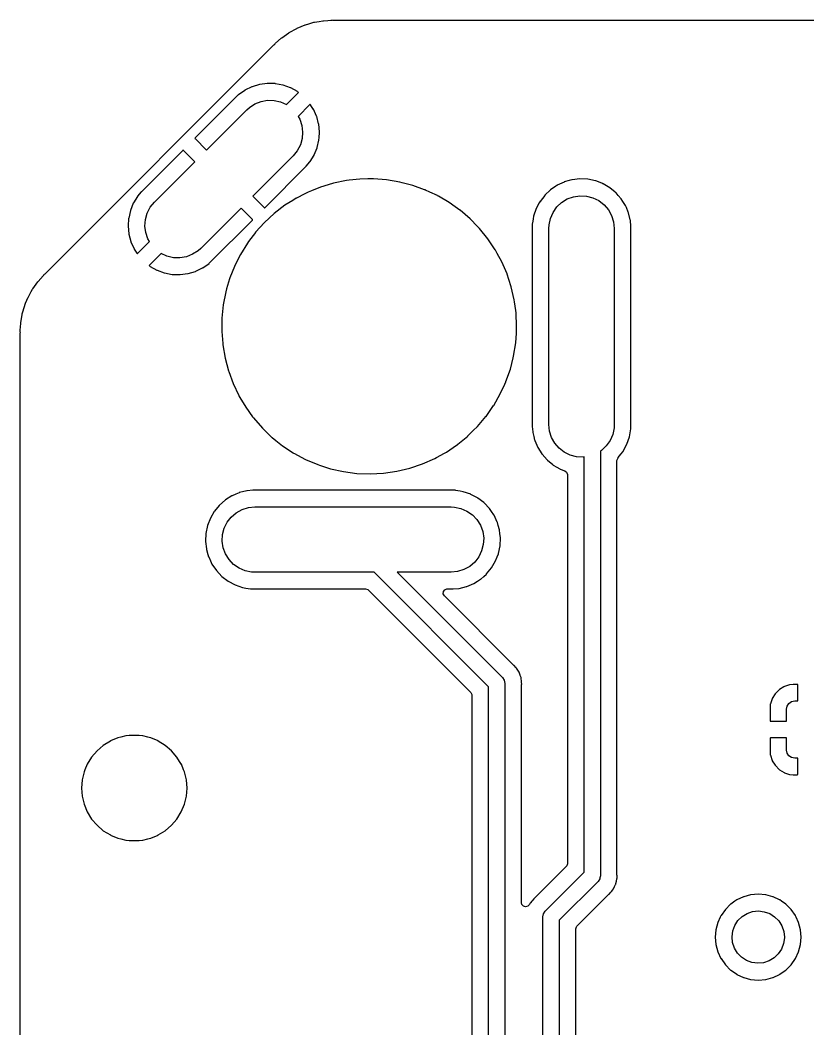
# Model space of a CAD drawing. Extents: x 132 to 182, y -154 to -53.
# Drawn here: x 132.36 to 156.46, y -84.09 to -53.23 of the extents above; entities that cross this region are included whole.
import ezdxf

# ---------------------------------------------------------------- set-up
doc = ezdxf.new("R2010")
doc.units = 0
doc.layers.add('BLACK', color=7, linetype='CONTINUOUS')

msp = doc.modelspace()

# ---------------------------------------------------------------- linework, layer by layer
at = {"layer": 'BLACK', "linetype": 'CONTINUOUS'}
for p, q in [((140.953, -53.4195), (141.076, -53.3688)), ((141.076, -53.3688), (141.089, -53.3641)), ((141.089, -53.3641), (141.188, -53.3358)), ((141.188, -53.3358), (141.344, -53.2907)), ((141.344, -53.2907), (141.358, -53.2875)), ((141.358, -53.2875), (141.504, -53.2626)), ((141.504, -53.2626), (141.619, -53.2431)), ((141.619, -53.2431), (141.633, -53.2415)), ((141.633, -53.2415), (141.768, -53.234)), ((141.768, -53.234), (141.863, -53.2286)), ((141.863, -53.2286), (141.89, -53.2299)), ((141.89, -53.2299), (141.899, -53.2314)), ((141.899, -53.2314), (141.908, -53.2302)), ((141.908, -53.2302), (141.931, -53.2273)), ((141.908, -53.2302), (141.908, -53.2302)), ((141.931, -53.2273), (141.947, -53.2262)), ((141.947, -53.2262), (172.856, -53.2262)), ((140.358, -53.7657), (140.574, -53.6122)), ((140.574, -53.6122), (140.586, -53.6047)), ((140.586, -53.6047), (140.818, -53.4764)), ((140.818, -53.4764), (140.831, -53.4703)), ((140.831, -53.4703), (140.953, -53.4195)), ((133.116, -60.9839), (140.109, -53.9909)), ((140.109, -53.9909), (140.123, -53.9782)), ((140.123, -53.9782), (140.136, -53.9694)), ((140.136, -53.9694), (140.143, -53.9641)), ((140.143, -53.9641), (140.154, -53.9497)), ((140.154, -53.9497), (140.17, -53.9325)), ((140.17, -53.9325), (140.347, -53.7745)), ((140.347, -53.7745), (140.358, -53.7657)), ((139.676, -55.1955), (139.453, -55.2627)), ((139.686, -55.1933), (139.676, -55.1955)), ((139.916, -55.1626), (139.686, -55.1933)), ((139.926, -55.1621), (139.916, -55.1626)), ((140.159, -55.1685), (139.926, -55.1621)), ((140.169, -55.1696), (140.159, -55.1685)), ((140.397, -55.2132), (140.169, -55.1696)), ((140.407, -55.2159), (140.397, -55.2132)), ((140.625, -55.2954), (140.407, -55.2159)), ((139.009, -55.5311), (137.712, -56.8282)), ((139.011, -55.5291), (139.009, -55.5311)), ((139.029, -55.5131), (139.011, -55.5291)), ((139.035, -55.5081), (139.029, -55.5131)), ((139.226, -55.3734), (139.035, -55.5081)), ((139.235, -55.3683), (139.226, -55.3734)), ((139.444, -55.2664), (139.235, -55.3683)), ((139.453, -55.2627), (139.444, -55.2664)), ((140.504, -55.8096), (140.861, -55.4533)), ((140.634, -55.2996), (140.625, -55.2954)), ((140.837, -55.4131), (140.634, -55.2996)), ((140.846, -55.4187), (140.837, -55.4131)), ((140.86, -55.4298), (140.846, -55.4187)), ((140.868, -55.4404), (140.86, -55.4298)), ((140.861, -55.4533), (140.868, -55.4404)), ((139.371, -55.8956), (139.54, -55.7849)), ((139.54, -55.7849), (139.728, -55.7105)), ((139.728, -55.7105), (139.927, -55.6754)), ((139.927, -55.6754), (140.129, -55.6811)), ((140.129, -55.6811), (140.326, -55.7272)), ((140.326, -55.7272), (140.504, -55.8096)), ((141.221, -55.8111), (140.86, -56.1722)), ((141.231, -55.8065), (141.221, -55.8111)), ((141.242, -55.8157), (141.231, -55.8065)), ((141.326, -55.9443), (141.242, -55.8157)), ((138.059, -57.2002), (139.293, -55.9656)), ((139.293, -55.9656), (139.371, -55.8956)), ((141.331, -55.9531), (141.326, -55.9443)), ((141.425, -56.1656), (141.331, -55.9531)), ((140.86, -56.1722), (140.91, -56.2565)), ((140.91, -56.2565), (140.975, -56.4478)), ((140.975, -56.4478), (141, -56.6483)), ((141.429, -56.1751), (141.425, -56.1656)), ((141.488, -56.3999), (141.429, -56.1751)), ((141.49, -56.4099), (141.488, -56.3999)), ((141.512, -56.6413), (141.49, -56.4099)), ((141, -56.6483), (140.984, -56.8498)), ((141.502, -56.8259), (141.513, -56.6514)), ((141.513, -56.6514), (141.512, -56.6413)), ((137.712, -56.8282), (137.705, -56.8422)), ((137.705, -56.8422), (137.705, -56.844)), ((137.705, -56.844), (137.709, -56.8506)), ((137.709, -56.8506), (138.059, -57.2002)), ((140.929, -57.0441), (140.835, -57.2232)), ((140.984, -56.8498), (140.929, -57.0441)), ((141.445, -57.1202), (141.497, -56.8935)), ((141.497, -56.8935), (141.498, -56.8835)), ((141.498, -56.8835), (141.502, -56.8259)), ((137.331, -57.2098), (136.064, -58.4762)), ((137.337, -57.2056), (137.331, -57.2098)), ((137.339, -57.2054), (137.337, -57.2056)), ((137.353, -57.2131), (137.339, -57.2054)), ((137.699, -57.5595), (137.353, -57.2131)), ((140.707, -57.3799), (139.473, -58.6145)), ((140.835, -57.2232), (140.707, -57.3799)), ((141.23, -57.5534), (141.35, -57.3545)), ((141.35, -57.3545), (141.355, -57.3455)), ((141.355, -57.3455), (141.442, -57.1299)), ((141.442, -57.1299), (141.445, -57.1202)), ((136.465, -58.7941), (137.699, -57.5595)), ((139.842, -58.9641), (141.108, -57.6977)), ((141.108, -57.6977), (141.111, -57.694)), ((141.111, -57.694), (141.224, -57.5616)), ((141.224, -57.5616), (141.23, -57.5534)), ((141.648, -58.3025), (141.55, -58.3317)), ((141.939, -58.2155), (141.648, -58.3025)), ((141.942, -58.2147), (141.939, -58.2155)), ((141.939, -58.2155), (141.939, -58.2155)), ((142.344, -58.1338), (141.942, -58.2147)), ((142.419, -58.1256), (142.344, -58.1338)), ((142.748, -58.0899), (142.419, -58.1256)), ((142.751, -58.0896), (142.748, -58.0899)), ((142.748, -58.0899), (142.748, -58.0899)), ((142.753, -58.0895), (142.751, -58.0896)), ((142.99, -58.0854), (142.753, -58.0895)), ((142.753, -58.0895), (142.753, -58.0895)), ((143.16, -58.0824), (142.99, -58.0854)), ((143.163, -58.0826), (143.16, -58.0824)), ((143.566, -58.1122), (143.163, -58.0826)), ((143.568, -58.1124), (143.566, -58.1122)), ((143.566, -58.1122), (143.566, -58.1122)), ((143.972, -58.1793), (143.568, -58.1124)), ((143.975, -58.18), (143.972, -58.1793)), ((144.047, -58.1988), (143.975, -58.18)), ((143.975, -58.18), (143.975, -58.18)), ((144.369, -58.2825), (144.047, -58.1988)), ((144.371, -58.2835), (144.369, -58.2825)), ((144.731, -58.4129), (144.371, -58.2835)), ((144.371, -58.2835), (144.371, -58.2835)), ((148.751, -58.3034), (148.586, -58.4157)), ((148.782, -58.2821), (148.751, -58.3034)), ((148.786, -58.2793), (148.782, -58.2821)), ((148.782, -58.2821), (148.782, -58.2821)), ((148.791, -58.2772), (148.786, -58.2793)), ((149.002, -58.1788), (148.791, -58.2772)), ((148.791, -58.2772), (148.791, -58.2772)), ((149.006, -58.1767), (149.002, -58.1788)), ((149.002, -58.1788), (149.002, -58.1788)), ((149.156, -58.1344), (149.006, -58.1767)), ((149.235, -58.112), (149.156, -58.1344)), ((149.24, -58.1106), (149.235, -58.112)), ((149.235, -58.112), (149.235, -58.112)), ((149.245, -58.11), (149.24, -58.1106)), ((149.476, -58.0833), (149.245, -58.11)), ((149.245, -58.11), (149.245, -58.11)), ((149.481, -58.0827), (149.476, -58.0833)), ((149.476, -58.0833), (149.476, -58.0833)), ((149.724, -58.0937), (149.481, -58.0827)), ((149.729, -58.0948), (149.724, -58.0937)), ((149.956, -58.1423), (149.729, -58.0948)), ((149.729, -58.0948), (149.729, -58.0948)), ((149.961, -58.1434), (149.956, -58.1423)), ((149.956, -58.1423), (149.956, -58.1423)), ((149.966, -58.1452), (149.961, -58.1434)), ((150.155, -58.2176), (149.966, -58.1452)), ((149.966, -58.1452), (149.966, -58.1452)), ((150.188, -58.2304), (150.155, -58.2176)), ((150.192, -58.2329), (150.188, -58.2304)), ((150.195, -58.2347), (150.192, -58.2329)), ((150.192, -58.2329), (150.192, -58.2329)), ((150.398, -58.3525), (150.195, -58.2347)), ((135.942, -58.6205), (135.822, -58.8194)), ((135.948, -58.6123), (135.942, -58.6205)), ((136.061, -58.4799), (135.948, -58.6123)), ((136.064, -58.4762), (136.061, -58.4799)), ((139.473, -58.6145), (139.819, -58.9609)), ((141.063, -58.538), (140.807, -58.6684)), ((141.17, -58.4838), (141.063, -58.538)), ((141.273, -58.4424), (141.17, -58.4838)), ((141.547, -58.3328), (141.273, -58.4424)), ((141.55, -58.3317), (141.547, -58.3328)), ((141.547, -58.3328), (141.547, -58.3328)), ((144.754, -58.4212), (144.731, -58.4129)), ((144.756, -58.4224), (144.754, -58.4212)), ((144.891, -58.4851), (144.756, -58.4224)), ((144.756, -58.4224), (144.756, -58.4224)), ((145.125, -58.5943), (144.891, -58.4851)), ((145.127, -58.5957), (145.125, -58.5943)), ((145.161, -58.615), (145.127, -58.5957)), ((145.127, -58.5957), (145.127, -58.5957)), ((145.479, -58.8002), (145.161, -58.615)), ((148.406, -58.5866), (148.265, -58.7714)), ((148.409, -58.5825), (148.406, -58.5866)), ((148.406, -58.5866), (148.406, -58.5866)), ((148.586, -58.4157), (148.409, -58.5825)), ((149.096, -58.6964), (149.285, -58.6266)), ((149.285, -58.6266), (149.485, -58.5964)), ((149.485, -58.5964), (149.687, -58.607)), ((149.687, -58.607), (149.883, -58.6579)), ((150.402, -58.3557), (150.398, -58.3525)), ((150.558, -58.4838), (150.402, -58.3557)), ((150.402, -58.3557), (150.402, -58.3557)), ((150.585, -58.5065), (150.558, -58.4838)), ((150.589, -58.5103), (150.585, -58.5065)), ((150.658, -58.5893), (150.589, -58.5103)), ((150.589, -58.5103), (150.589, -58.5103)), ((150.746, -58.6886), (150.658, -58.5893)), ((135.817, -58.8284), (135.73, -59.0441)), ((135.822, -58.8194), (135.817, -58.8284)), ((136.337, -58.9507), (136.465, -58.7941)), ((140.458, -58.8879), (140.133, -59.1366)), ((140.695, -58.7387), (140.458, -58.8879)), ((140.802, -58.6712), (140.695, -58.7387)), ((140.805, -58.6697), (140.802, -58.6712)), ((140.802, -58.6712), (140.802, -58.6712)), ((140.807, -58.6684), (140.805, -58.6697)), ((140.807, -58.6684), (140.807, -58.6684)), ((145.666, -58.9331), (145.479, -58.8002)), ((145.81, -59.0358), (145.666, -58.9331)), ((148.241, -58.8146), (148.147, -58.9893)), ((148.259, -58.7798), (148.241, -58.8146)), ((148.262, -58.7754), (148.259, -58.7798)), ((148.259, -58.7798), (148.259, -58.7798)), ((148.265, -58.7714), (148.262, -58.7754)), ((148.265, -58.7714), (148.265, -58.7714)), ((148.777, -58.9418), (148.924, -58.8029)), ((148.924, -58.8029), (149.096, -58.6964)), ((149.883, -58.6579), (150.064, -58.7472)), ((150.064, -58.7472), (150.224, -58.871)), ((150.224, -58.871), (150.355, -59.0245)), ((150.749, -58.6929), (150.746, -58.6886)), ((150.798, -58.7714), (150.749, -58.6929)), ((150.749, -58.6929), (150.749, -58.6929)), ((150.875, -58.894), (150.798, -58.7714)), ((150.904, -58.9609), (150.875, -58.894)), ((135.727, -59.0537), (135.676, -59.2805)), ((135.73, -59.0441), (135.727, -59.0537)), ((136.188, -59.3241), (136.243, -59.1298)), ((136.243, -59.1298), (136.337, -58.9507)), ((139.114, -58.9737), (137.879, -60.2083)), ((139.463, -59.3233), (139.114, -58.9737)), ((139.819, -58.9609), (139.833, -58.9685)), ((140.133, -59.1366), (139.831, -59.4137)), ((139.833, -58.9685), (139.835, -58.9683)), ((139.835, -58.9683), (139.842, -58.9641)), ((145.813, -59.0374), (145.81, -59.0358)), ((145.81, -59.0358), (145.81, -59.0358)), ((145.815, -59.0393), (145.813, -59.0374)), ((146.121, -59.3021), (145.815, -59.0393)), ((145.815, -59.0393), (145.815, -59.0393)), ((148.068, -59.2188), (148.054, -59.3021)), ((148.147, -58.9893), (148.068, -59.2188)), ((148.581, -59.2928), (148.661, -59.1073)), ((148.661, -59.1073), (148.777, -58.9418)), ((150.355, -59.0245), (150.453, -59.2013)), ((150.453, -59.2013), (150.514, -59.3941)), ((150.964, -59.1025), (150.904, -58.9609)), ((150.97, -59.1175), (150.964, -59.1025)), ((150.971, -59.1224), (150.97, -59.1175)), ((151.022, -59.3299), (150.971, -59.1224)), ((135.674, -59.2904), (135.659, -59.5225)), ((135.659, -59.5225), (135.66, -59.5326)), ((135.66, -59.5326), (135.682, -59.7641)), ((135.676, -59.2805), (135.674, -59.2904)), ((136.172, -59.5256), (136.188, -59.3241)), ((136.197, -59.7261), (136.172, -59.5256)), ((138.163, -60.6429), (139.46, -59.3457)), ((139.46, -59.3457), (139.468, -59.3317)), ((139.467, -59.3299), (139.463, -59.3233)), ((139.468, -59.3317), (139.467, -59.3299)), ((139.831, -59.4137), (139.556, -59.7171)), ((146.124, -59.3039), (146.121, -59.3021)), ((146.121, -59.3021), (146.121, -59.3021)), ((146.126, -59.306), (146.124, -59.3039)), ((146.35, -59.5367), (146.126, -59.306)), ((146.126, -59.306), (146.126, -59.306)), ((146.409, -59.5975), (146.35, -59.5367)), ((148.027, -59.458), (148.025, -59.4871)), ((148.025, -59.4871), (148.025, -65.6562)), ((148.031, -59.4337), (148.027, -59.458)), ((148.054, -59.3021), (148.031, -59.4337)), ((148.534, -59.5952), (148.539, -59.4907)), ((148.539, -59.4907), (148.581, -59.2928)), ((150.514, -59.3941), (150.534, -59.5952)), ((151.028, -59.3532), (151.022, -59.3299)), ((151.028, -59.3583), (151.028, -59.3532)), ((151.042, -59.5317), (151.028, -59.3583)), ((151.028, -59.3583), (151.028, -59.3583)), ((151.042, -59.5342), (151.042, -59.5317)), ((151.042, -65.7033), (151.042, -59.5342)), ((135.682, -59.7641), (135.684, -59.774)), ((135.684, -59.774), (135.744, -59.9988)), ((136.263, -59.9175), (136.197, -59.7261)), ((139.555, -59.7194), (139.344, -59.9993)), ((139.556, -59.7171), (139.555, -59.7194)), ((139.555, -59.7194), (139.555, -59.7194)), ((146.667, -59.9157), (146.409, -59.5975)), ((148.534, -65.5952), (148.534, -59.5952)), ((150.534, -59.5952), (150.534, -65.5952)), ((135.744, -59.9988), (135.747, -60.0083)), ((135.747, -60.0083), (135.841, -60.2208)), ((135.951, -60.3628), (136.312, -60.0017)), ((136.312, -60.0017), (136.263, -59.9175)), ((139.31, -60.0441), (139.094, -60.3921)), ((139.344, -59.9993), (139.31, -60.0441)), ((146.668, -59.9181), (146.667, -59.9157)), ((146.766, -60.0641), (146.668, -59.9181)), ((146.668, -59.9181), (146.668, -59.9181)), ((146.895, -60.256), (146.766, -60.0641)), ((135.841, -60.2208), (135.846, -60.2296)), ((135.846, -60.2296), (135.93, -60.3582)), ((135.93, -60.3582), (135.941, -60.3674)), ((135.941, -60.3674), (135.951, -60.3628)), ((136.668, -60.3643), (136.312, -60.7206)), ((136.846, -60.4467), (136.668, -60.3643)), ((137.043, -60.4928), (136.846, -60.4467)), ((137.444, -60.4634), (137.245, -60.4985)), ((137.632, -60.389), (137.444, -60.4634)), ((137.801, -60.2783), (137.632, -60.389)), ((137.879, -60.2083), (137.801, -60.2783)), ((139.093, -60.3947), (138.936, -60.7088)), ((139.094, -60.3921), (139.093, -60.3947)), ((139.093, -60.3947), (139.093, -60.3947)), ((146.896, -60.2585), (146.895, -60.256)), ((146.953, -60.3628), (146.896, -60.2585)), ((146.896, -60.2585), (146.896, -60.2585)), ((147.091, -60.6155), (146.953, -60.3628)), ((136.312, -60.7206), (136.305, -60.7335)), ((136.305, -60.7335), (136.312, -60.7442)), ((136.312, -60.7442), (136.326, -60.7552)), ((136.326, -60.7552), (136.335, -60.7608)), ((136.335, -60.7608), (136.538, -60.8743)), ((137.245, -60.4985), (137.043, -60.4928)), ((137.946, -60.8005), (138.137, -60.6658)), ((138.137, -60.6658), (138.143, -60.6608)), ((138.143, -60.6608), (138.161, -60.6448)), ((138.161, -60.6448), (138.163, -60.6429)), ((138.91, -60.7609), (138.774, -61.1069)), ((138.911, -60.7582), (138.91, -60.7609)), ((138.91, -60.7609), (138.91, -60.7609)), ((138.936, -60.7088), (138.911, -60.7582)), ((147.253, -60.9913), (147.091, -60.6155)), ((132.905, -61.2164), (133.058, -61.0449)), ((133.058, -61.0449), (133.078, -61.0271)), ((133.078, -61.0267), (133.085, -61.0214)), ((133.078, -61.0271), (133.078, -61.0267)), ((133.085, -61.0214), (133.105, -60.9962)), ((133.105, -60.9962), (133.116, -60.9839)), ((136.538, -60.8743), (136.547, -60.8785)), ((136.547, -60.8785), (136.765, -60.958)), ((136.765, -60.958), (136.775, -60.9607)), ((136.775, -60.9607), (137.003, -61.0043)), ((137.003, -61.0043), (137.014, -61.0054)), ((137.014, -61.0054), (137.246, -61.0119)), ((137.246, -61.0119), (137.256, -61.0113)), ((137.256, -61.0113), (137.487, -60.9806)), ((137.487, -60.9806), (137.496, -60.9784)), ((137.496, -60.9784), (137.719, -60.9112)), ((137.719, -60.9112), (137.728, -60.9076)), ((137.728, -60.9076), (137.937, -60.8056)), ((137.937, -60.8056), (137.946, -60.8005)), ((147.254, -60.994), (147.253, -60.9913)), ((147.308, -61.1594), (147.254, -60.994)), ((147.254, -60.994), (147.254, -60.994)), ((132.742, -61.4437), (132.896, -61.2274)), ((132.896, -61.2274), (132.905, -61.2164)), ((138.761, -61.1422), (138.671, -61.4495)), ((138.774, -61.1069), (138.761, -61.1395)), ((138.761, -61.1395), (138.761, -61.1422)), ((138.761, -61.1422), (138.761, -61.1422)), ((147.381, -61.3803), (147.308, -61.1594)), ((147.473, -61.7792), (147.381, -61.3803)), ((132.523, -61.888), (132.601, -61.7006)), ((132.601, -61.7006), (132.607, -61.6879)), ((132.607, -61.6879), (132.694, -61.53)), ((132.694, -61.53), (132.735, -61.4557)), ((132.735, -61.4557), (132.742, -61.4437)), ((138.647, -61.5327), (138.569, -61.9347)), ((138.671, -61.4495), (138.647, -61.5327)), ((132.421, -62.2139), (132.494, -61.959)), ((132.494, -61.959), (132.499, -61.9457)), ((132.499, -61.9457), (132.523, -61.888)), ((138.569, -61.9347), (138.528, -62.342)), ((147.482, -61.8443), (147.473, -61.7792)), ((147.519, -62.1129), (147.482, -61.8443)), ((132.373, -62.4891), (132.418, -62.2276)), ((132.418, -62.2276), (132.421, -62.2139)), ((147.529, -62.1849), (147.519, -62.1129)), ((147.547, -62.594), (147.529, -62.1849)), ((132.36, -62.7085), (132.372, -62.5032)), ((132.372, -62.5032), (132.373, -62.4891)), ((138.525, -62.594), (138.523, -62.7515)), ((138.528, -62.342), (138.525, -62.594)), ((147.546, -62.6885), (147.547, -62.594)), ((132.356, -62.8244), (132.358, -62.8051)), ((132.356, -116.772), (132.356, -62.8244)), ((132.358, -62.74), (132.36, -62.7085)), ((132.359, -62.7515), (132.358, -62.74)), ((132.358, -62.8051), (132.36, -62.7902)), ((132.359, -62.7634), (132.359, -62.7515)), ((132.362, -62.7814), (132.359, -62.7634)), ((132.36, -62.7902), (132.362, -62.7814)), ((132.36, -62.7902), (132.36, -62.7902)), ((138.523, -62.7515), (138.524, -62.7543)), ((138.524, -62.7543), (138.553, -63.1142)), ((138.524, -62.7543), (138.524, -62.7543)), ((147.519, -63.0971), (147.539, -62.8051)), ((147.539, -62.8051), (147.546, -62.6903)), ((147.546, -62.6902), (147.546, -62.6885)), ((147.546, -62.6903), (147.546, -62.6902)), ((138.553, -63.1142), (138.556, -63.1596)), ((138.556, -63.1596), (138.626, -63.5631)), ((147.455, -63.5015), (147.519, -63.0971)), ((138.626, -63.5631), (138.732, -63.9587)), ((147.355, -63.8985), (147.44, -63.5603)), ((147.44, -63.5603), (147.454, -63.5043)), ((147.454, -63.5043), (147.455, -63.5015)), ((147.454, -63.5043), (147.454, -63.5043)), ((138.732, -63.9587), (138.739, -63.9786)), ((138.739, -63.9786), (138.872, -64.3397)), ((147.219, -64.2847), (147.355, -63.8985)), ((138.872, -64.3397), (138.873, -64.343)), ((138.873, -64.343), (138.875, -64.3455)), ((138.875, -64.3455), (138.875, -64.3455)), ((138.875, -64.3455), (139.048, -64.7103)), ((147.048, -64.657), (147.182, -64.3655)), ((147.182, -64.3655), (147.217, -64.2873)), ((147.217, -64.2873), (147.219, -64.2847)), ((147.217, -64.2873), (147.217, -64.2873)), ((139.048, -64.7103), (139.049, -64.7129)), ((139.049, -64.7129), (139.062, -64.7353)), ((139.062, -64.7353), (139.227, -65.0147)), ((146.845, -65.0123), (147.048, -64.657)), ((139.227, -65.0147), (139.257, -65.0653)), ((139.257, -65.0653), (139.259, -65.0676)), ((139.259, -65.0676), (139.259, -65.0676)), ((139.259, -65.0676), (139.468, -65.3568)), ((146.673, -65.257), (146.843, -65.0147)), ((146.843, -65.0147), (146.845, -65.0123)), ((139.468, -65.3568), (139.497, -65.3974)), ((139.497, -65.3974), (139.766, -65.7065)), ((146.403, -65.5927), (146.608, -65.3499)), ((146.608, -65.3499), (146.61, -65.3478)), ((146.608, -65.3499), (146.608, -65.3499)), ((146.61, -65.3478), (146.673, -65.257)), ((139.766, -65.7065), (140.061, -65.9899)), ((146.221, -65.7836), (146.346, -65.6605)), ((146.346, -65.6605), (146.403, -65.5927)), ((148.025, -65.6562), (148.026, -65.6587)), ((148.026, -65.6587), (148.026, -65.6587)), ((148.026, -65.6587), (148.039, -65.8253)), ((148.554, -65.7963), (148.534, -65.5952)), ((150.529, -65.6997), (150.487, -65.8976)), ((150.534, -65.5952), (150.529, -65.6997)), ((151.041, -65.7324), (151.042, -65.7033)), ((140.061, -65.9899), (140.063, -65.9916)), ((140.063, -65.9916), (140.063, -65.9916)), ((140.063, -65.9916), (140.182, -66.0863)), ((145.752, -66.1963), (146.052, -65.9499)), ((146.052, -65.9498), (146.054, -65.948)), ((146.052, -65.9499), (146.052, -65.9498)), ((146.054, -65.948), (146.056, -65.946)), ((146.056, -65.946), (146.221, -65.7836)), ((146.056, -65.946), (146.056, -65.946)), ((148.039, -65.8253), (148.04, -65.8372)), ((148.04, -65.8372), (148.041, -65.8421)), ((148.041, -65.8421), (148.041, -65.8421)), ((148.041, -65.8421), (148.072, -65.9666)), ((148.072, -65.9666), (148.098, -66.0729)), ((148.615, -65.9891), (148.554, -65.7963)), ((148.713, -66.1659), (148.615, -65.9891)), ((150.487, -65.8976), (150.407, -66.0831)), ((150.921, -66.2011), (151, -65.9716)), ((151, -65.9716), (151.041, -65.7324)), ((140.182, -66.0863), (140.381, -66.2453)), ((140.381, -66.2453), (140.384, -66.2469)), ((140.384, -66.2469), (140.706, -66.4594)), ((145.399, -66.4381), (145.608, -66.2959)), ((145.608, -66.2959), (145.735, -66.2096)), ((145.735, -66.2096), (145.738, -66.2079)), ((145.735, -66.2096), (145.735, -66.2096)), ((145.738, -66.2079), (145.752, -66.1963)), ((148.098, -66.0729), (148.1, -66.0776)), ((148.1, -66.0776), (148.1, -66.0776)), ((148.1, -66.0776), (148.104, -66.0863)), ((148.104, -66.0863), (148.193, -66.2964)), ((148.193, -66.2964), (148.196, -66.3006)), ((148.196, -66.3006), (148.314, -66.4891)), ((148.844, -66.3194), (148.713, -66.1659)), ((149.004, -66.4432), (148.844, -66.3194)), ((150.291, -66.2486), (150.144, -66.3875)), ((150.407, -66.0831), (150.291, -66.2486)), ((150.806, -66.415), (150.921, -66.2011)), ((140.706, -66.4594), (140.723, -66.4707)), ((140.723, -66.4707), (140.752, -66.4865)), ((140.752, -66.4865), (141.07, -66.6566)), ((144.666, -66.8019), (145.041, -66.6366)), ((145.041, -66.6366), (145.099, -66.6045)), ((145.099, -66.6045), (145.338, -66.4721)), ((145.338, -66.4721), (145.399, -66.4381)), ((148.314, -66.4891), (148.322, -66.5018)), ((148.322, -66.5018), (148.326, -66.5056)), ((148.326, -66.5056), (148.479, -66.6801)), ((149.185, -66.5325), (149.004, -66.4432)), ((149.381, -66.5834), (149.185, -66.5325)), ((149.583, -66.594), (149.381, -66.5834)), ((149.61, -66.5899), (149.583, -66.594)), ((149.61, -79.2968), (149.61, -66.5899)), ((150.144, -66.3875), (150.11, -66.4087)), ((150.11, -66.4087), (150.11, -79.4004)), ((150.618, -66.7001), (150.639, -66.632)), ((150.639, -66.632), (150.652, -66.6156)), ((150.652, -66.6151), (150.655, -66.6113)), ((150.652, -66.6156), (150.652, -66.6151)), ((150.655, -66.6113), (150.659, -66.6079)), ((150.659, -66.6079), (150.737, -66.5056)), ((150.737, -66.5056), (150.803, -66.419)), ((150.803, -66.419), (150.806, -66.415)), ((150.803, -66.419), (150.803, -66.419)), ((141.07, -66.6566), (141.084, -66.6642)), ((141.084, -66.6642), (141.461, -66.8242)), ((141.461, -66.8242), (141.519, -66.8431)), ((141.519, -66.8431), (141.848, -66.9485)), ((141.848, -66.9485), (141.848, -66.9485)), ((141.848, -66.9485), (141.851, -66.9494)), ((141.851, -66.9494), (141.853, -66.95)), ((141.853, -66.95), (141.853, -66.95)), ((141.853, -66.95), (142.247, -67.0381)), ((143.88, -67.0274), (144.278, -66.9325)), ((144.278, -66.9325), (144.281, -66.9316)), ((144.281, -66.9315), (144.663, -66.8028)), ((144.281, -66.9316), (144.281, -66.9315)), ((144.663, -66.8028), (144.666, -66.8019)), ((144.663, -66.8028), (144.663, -66.8028)), ((148.479, -66.6801), (148.479, -66.6801)), ((148.479, -66.6801), (148.483, -66.6839)), ((148.483, -66.6839), (148.487, -66.6871)), ((148.487, -66.6871), (148.487, -66.6871)), ((148.487, -66.6871), (148.655, -66.8251)), ((148.655, -66.8251), (148.67, -66.8379)), ((148.67, -66.8379), (148.775, -66.899)), ((148.775, -66.899), (148.867, -66.9524)), ((148.867, -66.9524), (148.88, -66.96)), ((148.88, -66.96), (149.021, -67.014)), ((150.618, -79.3875), (150.618, -66.7001)), ((142.247, -67.0381), (142.247, -67.0381)), ((142.247, -67.0381), (142.25, -67.0387)), ((142.25, -67.0387), (142.656, -67.0915)), ((142.656, -67.0915), (143.066, -67.1072)), ((143.066, -67.1072), (143.068, -67.107)), ((143.068, -67.107), (143.472, -67.0859)), ((143.068, -67.107), (143.068, -67.107)), ((143.472, -67.0859), (143.474, -67.0858)), ((143.472, -67.0859), (143.472, -67.0859)), ((143.474, -67.0858), (143.477, -67.0853)), ((143.477, -67.0853), (143.877, -67.0278)), ((143.477, -67.0853), (143.477, -67.0853)), ((143.877, -67.0278), (143.88, -67.0274)), ((143.877, -67.0278), (143.877, -67.0278)), ((149.021, -67.014), (149.077, -67.0571)), ((149.077, -67.0571), (149.101, -67.1238)), ((149.101, -67.1238), (149.101, -67.1316)), ((149.101, -67.1316), (149.101, -79.034)), ((138.835, -67.7792), (138.638, -67.9032)), ((138.839, -67.7765), (138.835, -67.7792)), ((138.959, -67.7255), (138.839, -67.7765)), ((139.058, -67.6836), (138.959, -67.7255)), ((139.062, -67.6817), (139.058, -67.6836)), ((139.058, -67.6836), (139.058, -67.6836)), ((139.07, -67.6799), (139.062, -67.6817)), ((139.293, -67.625), (139.07, -67.6799)), ((139.298, -67.6238), (139.293, -67.625)), ((139.293, -67.625), (139.293, -67.625)), ((139.303, -67.6234), (139.298, -67.6238)), ((139.476, -67.6094), (139.303, -67.6234)), ((139.303, -67.6234), (139.303, -67.6234)), ((139.479, -67.6092), (139.476, -67.6094)), ((139.476, -67.6094), (139.476, -67.6094)), ((145.648, -67.6092), (139.479, -67.6092)), ((145.649, -67.6093), (145.648, -67.6092)), ((145.673, -67.6103), (145.649, -67.6093)), ((145.649, -67.6093), (145.649, -67.6093)), ((145.677, -67.6105), (145.673, -67.6103)), ((145.673, -67.6103), (145.673, -67.6103)), ((145.681, -67.6112), (145.677, -67.6105)), ((145.817, -67.6347), (145.681, -67.6112)), ((145.681, -67.6112), (145.681, -67.6112)), ((145.916, -67.6518), (145.817, -67.6347)), ((146.146, -67.7309), (145.916, -67.6518)), ((146.15, -67.7333), (146.146, -67.7309)), ((146.353, -67.8418), (146.15, -67.7333)), ((146.36, -67.8456), (146.353, -67.8418)), ((146.364, -67.8487), (146.36, -67.8456)), ((146.544, -67.9862), (146.364, -67.8487)), ((146.364, -67.8487), (146.364, -67.8487)), ((138.448, -68.0703), (138.304, -68.2463)), ((138.451, -68.0664), (138.448, -68.0703)), ((138.448, -68.0703), (138.448, -68.0703)), ((138.455, -68.0631), (138.451, -68.0664)), ((138.63, -67.9092), (138.455, -68.0631)), ((138.455, -68.0631), (138.455, -68.0631)), ((138.633, -67.9059), (138.63, -67.9092)), ((138.638, -67.9032), (138.633, -67.9059)), ((138.638, -67.9032), (138.638, -67.9032)), ((138.969, -68.2966), (139.146, -68.1986)), ((139.146, -68.1986), (139.339, -68.1381)), ((139.339, -68.1381), (139.54, -68.1177)), ((139.54, -68.1177), (145.54, -68.1177)), ((145.54, -68.1177), (145.644, -68.1232)), ((145.644, -68.1232), (145.842, -68.1645)), ((145.842, -68.1645), (146.028, -68.2448)), ((146.553, -67.993), (146.544, -67.9862)), ((146.719, -68.1694), (146.553, -67.993)), ((146.78, -68.2583), (146.719, -68.1694)), ((138.175, -68.4638), (138.088, -68.6904)), ((138.297, -68.254), (138.175, -68.4638)), ((138.304, -68.2463), (138.297, -68.254)), ((138.692, -68.5878), (138.816, -68.4281)), ((138.816, -68.4281), (138.969, -68.2966)), ((146.028, -68.2448), (146.193, -68.3607)), ((146.193, -68.3607), (146.332, -68.5076)), ((146.332, -68.5076), (146.439, -68.6793)), ((146.85, -68.3622), (146.78, -68.2583)), ((146.856, -68.3702), (146.85, -68.3622)), ((146.858, -68.3747), (146.856, -68.3702)), ((146.956, -68.5856), (146.858, -68.3747)), ((146.858, -68.3747), (146.858, -68.3747)), ((138.088, -68.6904), (138.038, -68.928)), ((138.552, -68.9647), (138.603, -68.7691)), ((138.603, -68.7691), (138.692, -68.5878)), ((146.439, -68.6793), (146.509, -68.869)), ((146.958, -68.5902), (146.956, -68.5856)), ((146.956, -68.5856), (146.956, -68.5856)), ((146.96, -68.595), (146.958, -68.5902)), ((146.985, -68.6857), (146.96, -68.595)), ((147.025, -68.8237), (146.985, -68.6857)), ((138.038, -68.928), (138.027, -69.1705)), ((138.541, -69.1666), (138.552, -68.9647)), ((146.509, -68.869), (146.539, -69.0689)), ((146.539, -69.0689), (146.528, -69.2707)), ((147.025, -68.8288), (147.025, -68.8237)), ((147.037, -68.9331), (147.025, -68.8288)), ((147.025, -68.8288), (147.025, -68.8288)), ((147.052, -69.0649), (147.037, -68.9331)), ((147.041, -69.3074), (147.052, -69.0649)), ((138.027, -69.1705), (138.028, -69.1755)), ((138.028, -69.1755), (138.028, -69.1755)), ((138.028, -69.1755), (138.054, -69.4029)), ((138.054, -69.4029), (138.055, -69.4117)), ((138.055, -69.4117), (138.057, -69.4165)), ((138.057, -69.4165), (138.057, -69.4165)), ((138.057, -69.4165), (138.102, -69.578)), ((138.571, -69.3664), (138.541, -69.1666)), ((138.641, -69.5561), (138.571, -69.3664)), ((146.528, -69.2707), (146.477, -69.4663)), ((146.993, -69.54), (147.04, -69.3123)), ((147.04, -69.3123), (147.041, -69.3074)), ((147.04, -69.3123), (147.04, -69.3123)), ((138.102, -69.578), (138.121, -69.6452)), ((138.121, -69.6452), (138.124, -69.6498)), ((138.124, -69.6498), (138.124, -69.6498)), ((138.124, -69.6498), (138.179, -69.7679)), ((138.748, -69.7278), (138.641, -69.5561)), ((138.887, -69.8747), (138.748, -69.7278)), ((146.388, -69.6476), (146.264, -69.8073)), ((146.477, -69.4663), (146.388, -69.6476)), ((146.905, -69.7716), (146.955, -69.6404)), ((146.955, -69.6404), (146.99, -69.5497)), ((146.99, -69.5497), (146.992, -69.545)), ((146.99, -69.5497), (146.99, -69.5497)), ((146.992, -69.545), (146.993, -69.54)), ((138.179, -69.7679), (138.224, -69.8652)), ((138.224, -69.8652), (138.36, -70.066)), ((139.052, -69.9906), (138.887, -69.8747)), ((139.238, -70.0709), (139.052, -69.9906)), ((145.934, -70.0368), (145.741, -70.0973)), ((146.111, -69.9389), (145.934, -70.0368)), ((146.264, -69.8073), (146.111, -69.9389)), ((146.629, -70.169), (146.783, -69.9814)), ((146.783, -69.9814), (146.905, -69.7716)), ((138.36, -70.066), (138.527, -70.2424)), ((138.527, -70.2424), (138.531, -70.2455)), ((138.531, -70.2455), (138.531, -70.2455)), ((138.531, -70.2455), (138.716, -70.3867)), ((139.435, -70.1122), (139.238, -70.0709)), ((139.54, -70.1177), (139.435, -70.1122)), ((143.186, -70.1177), (139.54, -70.1177)), ((146.689, -73.6203), (143.186, -70.1177)), ((145.54, -70.1177), (143.893, -70.1177)), ((143.893, -70.1177), (147.116, -73.34)), ((145.741, -70.0973), (145.54, -70.1177)), ((146.347, -70.3922), (146.442, -70.3322)), ((146.442, -70.3322), (146.447, -70.3295)), ((146.442, -70.3322), (146.442, -70.3322)), ((146.447, -70.3295), (146.546, -70.2417)), ((146.546, -70.2417), (146.625, -70.1724)), ((146.625, -70.1723), (146.629, -70.169)), ((146.625, -70.1724), (146.625, -70.1723)), ((138.716, -70.3867), (138.716, -70.3868)), ((138.716, -70.3868), (138.72, -70.3898)), ((138.72, -70.3898), (138.934, -70.5045)), ((138.934, -70.5045), (139.164, -70.5836)), ((139.164, -70.5836), (139.263, -70.6007)), ((139.263, -70.6007), (139.399, -70.6242)), ((139.399, -70.6242), (139.399, -70.6242)), ((139.399, -70.6242), (139.403, -70.6249)), ((139.403, -70.6249), (139.407, -70.6251)), ((139.407, -70.6251), (139.407, -70.6251)), ((139.407, -70.6251), (139.43, -70.6261)), ((139.43, -70.6261), (139.43, -70.6261)), ((139.43, -70.6261), (139.432, -70.6262)), ((139.432, -70.6262), (142.924, -70.6262)), ((142.924, -70.6262), (142.992, -70.6462)), ((142.992, -70.6462), (143.013, -70.6631)), ((143.013, -70.6631), (146.144, -73.794)), ((145.307, -70.7082), (145.35, -70.6513)), ((145.35, -70.6513), (145.416, -70.6265)), ((145.416, -70.6265), (145.425, -70.6262)), ((145.425, -70.6262), (145.601, -70.6262)), ((145.601, -70.6262), (145.603, -70.626)), ((145.603, -70.626), (145.777, -70.612)), ((145.603, -70.626), (145.603, -70.626)), ((145.777, -70.612), (145.782, -70.6116)), ((145.777, -70.612), (145.777, -70.612)), ((145.782, -70.6116), (145.787, -70.6104)), ((145.787, -70.6104), (146.013, -70.5549)), ((145.787, -70.6104), (145.787, -70.6104)), ((146.013, -70.5549), (146.018, -70.5537)), ((146.018, -70.5537), (146.022, -70.5518)), ((146.022, -70.5518), (146.236, -70.4609)), ((146.022, -70.5518), (146.022, -70.5518)), ((146.236, -70.4609), (146.241, -70.4589)), ((146.241, -70.4589), (146.347, -70.3922)), ((145.302, -70.779), (145.307, -70.7082)), ((145.336, -70.8413), (145.302, -70.779)), ((147.466, -72.9713), (145.336, -70.8413)), ((147.469, -72.9736), (147.466, -72.9713)), ((147.525, -73.0269), (147.469, -72.9736)), ((147.529, -73.033), (147.525, -73.0269)), ((147.532, -73.0363), (147.529, -73.033)), ((147.534, -73.0393), (147.532, -73.0363)), ((147.542, -73.0477), (147.534, -73.0393)), ((147.534, -73.0393), (147.534, -73.0393)), ((147.579, -73.1101), (147.542, -73.0477)), ((147.582, -73.1138), (147.579, -73.1101)), ((147.622, -73.1748), (147.582, -73.1138)), ((147.116, -73.34), (147.17, -73.4211)), ((147.17, -73.4211), (147.189, -73.5168)), ((147.624, -73.1817), (147.622, -73.1748)), ((147.627, -73.1871), (147.624, -73.1817)), ((147.63, -73.1926), (147.627, -73.1871)), ((147.633, -73.1989), (147.63, -73.1926)), ((147.636, -73.2058), (147.633, -73.1989)), ((147.656, -73.2683), (147.636, -73.2058)), ((147.636, -73.2058), (147.636, -73.2058)), ((147.657, -73.2724), (147.656, -73.2683)), ((147.682, -73.3411), (147.657, -73.2724)), ((147.683, -73.3483), (147.682, -73.3411)), ((147.684, -73.3542), (147.683, -73.3483)), ((147.686, -73.3602), (147.684, -73.3542)), ((147.688, -73.3671), (147.686, -73.3602)), ((147.688, -73.3744), (147.688, -73.3671)), ((147.694, -73.4399), (147.688, -73.3744)), ((147.694, -73.4442), (147.694, -73.4399)), ((147.697, -73.4725), (147.694, -73.4442)), ((146.689, -108.309), (146.689, -73.6203)), ((147.189, -73.5168), (147.189, -73.5168)), ((147.189, -73.5168), (147.189, -108.205)), ((147.697, -73.4805), (147.697, -73.4725)), ((147.698, -73.4907), (147.697, -73.4805)), ((147.697, -73.5838), (147.699, -73.5649)), ((147.697, -80.2305), (147.697, -73.5838)), ((147.702, -73.5434), (147.698, -73.4907)), ((147.699, -73.5649), (147.701, -73.5506)), ((147.701, -73.5506), (147.702, -73.5434)), ((147.701, -73.5506), (147.701, -73.5506)), ((155.579, -73.7121), (155.464, -73.8268)), ((155.59, -73.7031), (155.579, -73.7121)), ((155.728, -73.6178), (155.59, -73.7031)), ((155.741, -73.6116), (155.728, -73.6178)), ((155.895, -73.5601), (155.741, -73.6116)), ((155.909, -73.5573), (155.895, -73.5601)), ((156.004, -73.5473), (155.909, -73.5573)), ((156.011, -73.547), (156.004, -73.5473)), ((156.14, -73.547), (156.011, -73.547)), ((156.148, -73.5487), (156.14, -73.547)), ((156.149, -73.5499), (156.148, -73.5487)), ((156.154, -73.5651), (156.149, -73.5499)), ((156.154, -74.055), (156.154, -73.5651)), ((146.144, -73.794), (146.178, -73.8563)), ((146.178, -73.8563), (146.18, -73.8831)), ((146.18, -73.8831), (146.18, -108.242)), ((155.364, -73.9894), (155.313, -74.1437)), ((155.37, -73.9762), (155.364, -73.9894)), ((155.455, -73.8382), (155.37, -73.9762)), ((155.464, -73.8268), (155.455, -73.8382)), ((155.962, -74.074), (156.058, -74.055)), ((156.058, -74.055), (156.154, -74.055)), ((155.31, -74.1571), (155.3, -74.2514)), ((155.3, -74.2514), (155.3, -74.2579)), ((155.3, -74.2579), (155.3, -74.6579)), ((155.313, -74.1437), (155.31, -74.1571)), ((155.808, -74.305), (155.827, -74.2093)), ((155.808, -74.676), (155.808, -74.305)), ((155.827, -74.2093), (155.881, -74.1282)), ((155.881, -74.1282), (155.962, -74.074)), ((155.3, -74.6579), (155.304, -74.6731)), ((155.304, -74.6731), (155.306, -74.6743)), ((155.306, -74.6743), (155.313, -74.676)), ((155.313, -74.676), (155.808, -74.676)), ((135.115, -75.2801), (134.9, -75.4124)), ((135.12, -75.2782), (135.115, -75.2801)), ((135.345, -75.1851), (135.12, -75.2782)), ((135.12, -75.2782), (135.12, -75.2782)), ((135.349, -75.1832), (135.345, -75.1851)), ((135.345, -75.1851), (135.345, -75.1851)), ((135.434, -75.1629), (135.349, -75.1832)), ((135.591, -75.1253), (135.434, -75.1629)), ((135.596, -75.1241), (135.591, -75.1253)), ((135.591, -75.1253), (135.591, -75.1253)), ((135.695, -75.1162), (135.596, -75.1241)), ((135.782, -75.1094), (135.695, -75.1162)), ((135.785, -75.1092), (135.782, -75.1094)), ((135.782, -75.1094), (135.782, -75.1094)), ((135.911, -75.1092), (135.785, -75.1092)), ((135.914, -75.1094), (135.911, -75.1092)), ((136.001, -75.1162), (135.914, -75.1094)), ((135.914, -75.1094), (135.914, -75.1094)), ((136.1, -75.1241), (136.001, -75.1162)), ((136.105, -75.1253), (136.1, -75.1241)), ((136.262, -75.1629), (136.105, -75.1253)), ((136.105, -75.1253), (136.105, -75.1253)), ((136.347, -75.1832), (136.262, -75.1629)), ((136.351, -75.1851), (136.347, -75.1832)), ((136.576, -75.2782), (136.351, -75.1851)), ((136.351, -75.1851), (136.351, -75.1851)), ((136.581, -75.2801), (136.576, -75.2782)), ((136.576, -75.2782), (136.576, -75.2782)), ((136.796, -75.4124), (136.581, -75.2801)), ((155.302, -75.1899), (155.3, -75.1975)), ((155.3, -75.1975), (155.3, -75.6021)), ((155.303, -75.1885), (155.302, -75.1899)), ((155.318, -75.184), (155.303, -75.1885)), ((155.808, -75.184), (155.318, -75.184)), ((155.808, -75.555), (155.808, -75.184)), ((134.707, -75.5768), (134.543, -75.7693)), ((134.9, -75.4124), (134.707, -75.5768)), ((136.989, -75.5768), (136.796, -75.4124)), ((137.153, -75.7693), (136.989, -75.5768)), ((155.3, -75.6021), (155.3, -75.6086)), ((155.827, -75.6507), (155.808, -75.555)), ((134.543, -75.7693), (134.41, -75.9852)), ((137.286, -75.9852), (137.153, -75.7693)), ((155.3, -75.6086), (155.31, -75.7042)), ((155.31, -75.7042), (155.313, -75.7176)), ((155.313, -75.7176), (155.365, -75.8718)), ((155.365, -75.8718), (155.371, -75.885)), ((155.371, -75.885), (155.456, -76.0228)), ((155.881, -75.7318), (155.827, -75.6507)), ((155.962, -75.786), (155.881, -75.7318)), ((156.058, -75.805), (155.962, -75.786)), ((156.154, -75.805), (156.058, -75.805)), ((156.154, -76.2995), (156.154, -75.805)), ((134.313, -76.2191), (134.254, -76.4653)), ((134.339, -76.1569), (134.313, -76.2191)), ((134.408, -75.9898), (134.339, -76.1569)), ((134.41, -75.9852), (134.408, -75.9898)), ((134.408, -75.9898), (134.408, -75.9898)), ((137.288, -75.9898), (137.286, -75.9852)), ((137.357, -76.1569), (137.288, -75.9898)), ((137.288, -75.9898), (137.288, -75.9898)), ((137.383, -76.2191), (137.357, -76.1569)), ((137.442, -76.4653), (137.383, -76.2191)), ((155.456, -76.0228), (155.465, -76.0342)), ((155.465, -76.0342), (155.58, -76.1487)), ((155.58, -76.1487), (155.591, -76.1578)), ((155.591, -76.1578), (155.729, -76.2428)), ((134.254, -76.4653), (134.235, -76.7177)), ((137.461, -76.7177), (137.442, -76.4653)), ((155.729, -76.2428), (155.742, -76.249)), ((155.742, -76.249), (155.897, -76.3001)), ((155.897, -76.3001), (155.91, -76.303)), ((155.91, -76.303), (156.004, -76.3127)), ((156.004, -76.3127), (156.011, -76.313)), ((156.011, -76.313), (156.136, -76.313)), ((156.136, -76.313), (156.151, -76.3085)), ((156.151, -76.3085), (156.152, -76.3071)), ((156.152, -76.3071), (156.154, -76.2995)), ((134.235, -76.7177), (134.254, -76.9701)), ((137.442, -76.9701), (137.461, -76.7177)), ((134.254, -76.9701), (134.313, -77.2163)), ((137.383, -77.2163), (137.442, -76.9701)), ((134.313, -77.2163), (134.41, -77.4502)), ((134.41, -77.4502), (134.543, -77.6661)), ((137.153, -77.6661), (137.286, -77.4502)), ((137.286, -77.4502), (137.383, -77.2163)), ((134.543, -77.6661), (134.707, -77.8586)), ((136.989, -77.8586), (137.153, -77.6661)), ((134.707, -77.8586), (134.9, -78.023)), ((134.9, -78.023), (135.115, -78.1553)), ((136.581, -78.1553), (136.796, -78.023)), ((136.796, -78.023), (136.989, -77.8586)), ((135.115, -78.1553), (135.12, -78.1572)), ((135.12, -78.1572), (135.12, -78.1572)), ((135.12, -78.1572), (135.345, -78.2503)), ((135.345, -78.2503), (135.349, -78.2522)), ((135.349, -78.2522), (135.434, -78.2725)), ((135.434, -78.2725), (135.591, -78.3102)), ((135.591, -78.3102), (135.591, -78.3102)), ((135.591, -78.3102), (135.596, -78.3113)), ((135.596, -78.3113), (135.695, -78.3192)), ((135.695, -78.3192), (135.782, -78.326)), ((135.782, -78.326), (135.782, -78.326)), ((135.782, -78.326), (135.785, -78.3262)), ((135.785, -78.3262), (135.911, -78.3262)), ((135.911, -78.3262), (135.914, -78.326)), ((135.914, -78.326), (136.001, -78.3192)), ((135.914, -78.326), (135.914, -78.326)), ((136.001, -78.3192), (136.1, -78.3113)), ((136.1, -78.3113), (136.105, -78.3102)), ((136.105, -78.3102), (136.262, -78.2725)), ((136.105, -78.3102), (136.105, -78.3102)), ((136.262, -78.2725), (136.347, -78.2522)), ((136.347, -78.2522), (136.351, -78.2503)), ((136.351, -78.2503), (136.576, -78.1572)), ((136.576, -78.1572), (136.581, -78.1553)), ((136.576, -78.1572), (136.576, -78.1572)), ((149.065, -79.1231), (148.109, -80.0786)), ((148.421, -80.4856), (149.61, -79.2968)), ((149.081, -79.1021), (149.065, -79.1231)), ((149.101, -79.034), (149.081, -79.1021)), ((150.037, -79.5772), (148.848, -80.766)), ((150.091, -79.4961), (150.037, -79.5772)), ((150.037, -79.5772), (150.037, -79.5772)), ((150.096, -79.4683), (150.091, -79.4961)), ((150.11, -79.4004), (150.096, -79.4683)), ((150.11, -79.4004), (150.11, -79.4004)), ((150.585, -79.6414), (150.599, -79.57)), ((150.599, -79.57), (150.6, -79.5657)), ((150.6, -79.5657), (150.616, -79.5002)), ((150.616, -79.5002), (150.618, -79.4948)), ((150.619, -79.3909), (150.618, -79.3875)), ((150.618, -79.4948), (150.618, -79.4836)), ((150.618, -79.4836), (150.619, -79.4836)), ((150.621, -79.4683), (150.619, -79.3909)), ((150.619, -79.4754), (150.621, -79.4683)), ((150.619, -79.4797), (150.619, -79.4754)), ((150.619, -79.4836), (150.619, -79.4797)), ((150.386, -79.9533), (150.415, -79.9186)), ((150.415, -79.9186), (150.422, -79.9111)), ((150.422, -79.9111), (150.428, -79.9054)), ((150.428, -79.9054), (150.43, -79.9026)), ((150.43, -79.9026), (150.445, -79.8831)), ((150.43, -79.9026), (150.43, -79.9026)), ((150.445, -79.8831), (150.448, -79.8797)), ((150.448, -79.8797), (150.491, -79.8297)), ((150.491, -79.8297), (150.495, -79.8241)), ((150.491, -79.8297), (150.491, -79.8297)), ((150.495, -79.8241), (150.499, -79.8176)), ((150.499, -79.8176), (150.502, -79.8125)), ((150.502, -79.8125), (150.505, -79.8074)), ((150.505, -79.8074), (150.51, -79.8017)), ((150.51, -79.8017), (150.541, -79.7356)), ((150.541, -79.7356), (150.543, -79.7316)), ((150.543, -79.7316), (150.572, -79.6731)), ((150.572, -79.6731), (150.576, -79.6666)), ((150.572, -79.6731), (150.572, -79.6731)), ((150.576, -79.6666), (150.578, -79.6595)), ((150.578, -79.6595), (150.58, -79.6538)), ((150.58, -79.6538), (150.582, -79.6481)), ((150.582, -79.6481), (150.585, -79.6414)), ((147.708, -80.2818), (147.697, -80.2305)), ((147.967, -80.2331), (147.963, -80.2387)), ((148.01, -80.1831), (147.967, -80.2331)), ((148.013, -80.1797), (148.01, -80.1831)), ((148.028, -80.1603), (148.013, -80.1797)), ((148.03, -80.1574), (148.028, -80.1603)), ((148.036, -80.1517), (148.03, -80.1574)), ((148.043, -80.1442), (148.036, -80.1517)), ((148.072, -80.1095), (148.043, -80.1442)), ((148.077, -80.1039), (148.072, -80.1095)), ((148.072, -80.1095), (148.072, -80.1095)), ((148.083, -80.0996), (148.077, -80.1039)), ((148.095, -80.091), (148.083, -80.0995)), ((148.083, -80.0995), (148.083, -80.0996)), ((148.109, -80.0786), (148.095, -80.091)), ((149.393, -80.9397), (150.349, -79.9842)), ((150.349, -79.9842), (150.363, -79.9718)), ((150.363, -79.9718), (150.375, -79.9633)), ((150.375, -79.9632), (150.381, -79.9589)), ((150.375, -79.9633), (150.375, -79.9632)), ((150.381, -79.9589), (150.386, -79.9533)), ((150.386, -79.9533), (150.386, -79.9533)), ((154.228, -80.1814), (154.1, -80.2706)), ((154.283, -80.1425), (154.228, -80.1814)), ((154.288, -80.1402), (154.283, -80.1425)), ((154.486, -80.048), (154.288, -80.1402)), ((154.288, -80.1402), (154.288, -80.1402)), ((154.491, -80.0457), (154.486, -80.048)), ((154.486, -80.048), (154.486, -80.048)), ((154.496, -80.0443), (154.491, -80.0457)), ((154.707, -79.9879), (154.496, -80.0443)), ((154.496, -80.0443), (154.496, -80.0443)), ((154.712, -79.9865), (154.707, -79.9879)), ((154.707, -79.9879), (154.707, -79.9879)), ((154.94, -79.9665), (154.712, -79.9865)), ((155.168, -79.9865), (154.94, -79.9665)), ((155.173, -79.9879), (155.168, -79.9865)), ((155.384, -80.0443), (155.173, -79.9879)), ((155.173, -79.9879), (155.173, -79.9879)), ((155.389, -80.0457), (155.384, -80.0443)), ((155.384, -80.0443), (155.384, -80.0443)), ((155.394, -80.048), (155.389, -80.0457)), ((155.592, -80.1402), (155.394, -80.048)), ((155.394, -80.048), (155.394, -80.048)), ((155.597, -80.1425), (155.592, -80.1402)), ((155.592, -80.1402), (155.592, -80.1402)), ((155.652, -80.1814), (155.597, -80.1425)), ((155.78, -80.2706), (155.652, -80.1814)), ((147.754, -80.3359), (147.708, -80.2818)), ((147.822, -80.3565), (147.754, -80.3359)), ((147.891, -80.3371), (147.822, -80.3565)), ((147.938, -80.2838), (147.891, -80.3371)), ((147.948, -80.2611), (147.938, -80.2838)), ((147.953, -80.2554), (147.948, -80.2611)), ((147.956, -80.2502), (147.953, -80.2554)), ((147.959, -80.2452), (147.956, -80.2502)), ((147.963, -80.2387), (147.959, -80.2452)), ((148.367, -80.5667), (148.421, -80.4856)), ((153.934, -80.4357), (153.802, -80.6233)), ((154.096, -80.2738), (153.934, -80.4357)), ((154.1, -80.2706), (154.096, -80.2738)), ((154.1, -80.2706), (154.1, -80.2706)), ((154.599, -80.5561), (154.768, -80.4987)), ((154.768, -80.4987), (154.946, -80.48)), ((154.946, -80.48), (155.123, -80.5011)), ((155.123, -80.5011), (155.291, -80.561)), ((155.784, -80.2738), (155.78, -80.2706)), ((155.78, -80.2706), (155.78, -80.2706)), ((155.946, -80.4357), (155.784, -80.2738)), ((156.078, -80.6233), (155.946, -80.4357)), ((148.348, -80.6624), (148.367, -80.5667)), ((148.348, -107.061), (148.348, -80.6624)), ((148.848, -80.766), (148.848, -106.957)), ((153.706, -80.8308), (153.646, -81.0519)), ((153.779, -80.6736), (153.706, -80.8308)), ((153.8, -80.6282), (153.779, -80.6736)), ((153.802, -80.6233), (153.8, -80.6282)), ((153.8, -80.6282), (153.8, -80.6282)), ((154.223, -80.9243), (154.32, -80.7744)), ((154.32, -80.7744), (154.447, -80.6496)), ((154.447, -80.6496), (154.599, -80.5561)), ((155.291, -80.561), (155.441, -80.6565)), ((155.441, -80.6565), (155.567, -80.7831)), ((155.567, -80.7831), (155.661, -80.9343)), ((156.08, -80.6282), (156.078, -80.6233)), ((156.101, -80.6736), (156.08, -80.6282)), ((156.08, -80.6282), (156.08, -80.6282)), ((156.174, -80.8308), (156.101, -80.6736)), ((156.234, -81.0519), (156.174, -80.8308)), ((149.356, -81.0288), (149.377, -80.9607)), ((149.356, -86.8512), (149.356, -81.0288)), ((149.377, -80.9607), (149.393, -80.9397)), ((153.646, -81.0519), (153.627, -81.28)), ((154.14, -81.2688), (154.162, -81.0919)), ((154.162, -81.0919), (154.223, -80.9243)), ((155.661, -80.9343), (155.72, -81.1028)), ((155.72, -81.1028), (155.74, -81.28)), ((156.253, -81.28), (156.234, -81.0519)), ((153.627, -81.28), (153.646, -81.5081)), ((154.157, -81.4463), (154.14, -81.2688)), ((154.214, -81.6156), (154.157, -81.4463)), ((155.74, -81.3023), (155.715, -81.479)), ((155.74, -81.28), (155.74, -81.3023)), ((156.234, -81.5081), (156.253, -81.28)), ((153.646, -81.5081), (153.706, -81.7292)), ((153.706, -81.7292), (153.708, -81.7342)), ((153.708, -81.7342), (153.708, -81.7342)), ((153.708, -81.7342), (153.8, -81.9318)), ((154.306, -81.7681), (154.214, -81.6156)), ((154.43, -81.8964), (154.306, -81.7681)), ((155.652, -81.6457), (155.553, -81.7942)), ((155.715, -81.479), (155.652, -81.6457)), ((156.08, -81.9318), (156.172, -81.7342)), ((156.172, -81.7342), (156.174, -81.7292)), ((156.172, -81.7342), (156.172, -81.7342)), ((156.174, -81.7292), (156.234, -81.5081)), ((153.8, -81.9318), (153.8, -81.9318)), ((153.8, -81.9318), (153.802, -81.9367)), ((153.802, -81.9367), (153.934, -82.1243)), ((154.579, -81.9941), (154.43, -81.8964)), ((154.746, -82.0562), (154.579, -81.9941)), ((154.923, -82.0798), (154.746, -82.0562)), ((155.101, -82.0637), (154.923, -82.0798)), ((155.27, -82.0085), (155.101, -82.0637)), ((155.424, -81.9172), (155.27, -82.0085)), ((155.553, -81.7942), (155.424, -81.9172)), ((155.946, -82.1243), (156.078, -81.9367)), ((156.078, -81.9367), (156.08, -81.9318)), ((156.08, -81.9318), (156.08, -81.9318)), ((153.934, -82.1243), (154.096, -82.2862)), ((154.096, -82.2862), (154.1, -82.2894)), ((154.1, -82.2894), (154.1, -82.2894)), ((154.1, -82.2894), (154.178, -82.3441)), ((154.178, -82.3441), (154.283, -82.4175)), ((155.597, -82.4175), (155.702, -82.3441)), ((155.702, -82.3441), (155.78, -82.2894)), ((155.78, -82.2894), (155.784, -82.2862)), ((155.78, -82.2894), (155.78, -82.2894)), ((155.784, -82.2862), (155.946, -82.1243)), ((154.283, -82.4175), (154.288, -82.4198)), ((154.288, -82.4198), (154.288, -82.4198)), ((154.288, -82.4198), (154.486, -82.512)), ((154.486, -82.512), (154.491, -82.5143)), ((154.491, -82.5143), (154.496, -82.5157)), ((154.496, -82.5157), (154.496, -82.5157)), ((154.496, -82.5157), (154.707, -82.5721)), ((154.707, -82.5721), (154.707, -82.5721)), ((154.707, -82.5721), (154.712, -82.5735)), ((154.712, -82.5735), (154.94, -82.5935)), ((154.94, -82.5935), (155.168, -82.5735)), ((155.168, -82.5735), (155.173, -82.5721)), ((155.173, -82.5721), (155.384, -82.5157)), ((155.173, -82.5721), (155.173, -82.5721)), ((155.384, -82.5157), (155.389, -82.5143)), ((155.384, -82.5157), (155.384, -82.5157)), ((155.389, -82.5143), (155.394, -82.512)), ((155.394, -82.512), (155.592, -82.4198)), ((155.592, -82.4198), (155.597, -82.4175)), ((155.592, -82.4198), (155.592, -82.4198))]:
    msp.add_line(p, q, dxfattribs=at)

doc.saveas('drawing.dxf')
